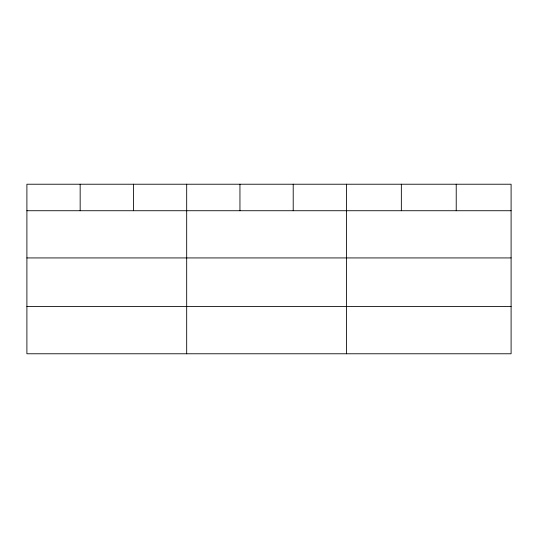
<?xml version="1.0" encoding="UTF-8"?>
<svg xmlns="http://www.w3.org/2000/svg" width="538" height="538" viewBox="0 0 538 538"><rect width="100%" height="100%" fill="white"/><g stroke="black" fill="none" stroke-linecap="round" stroke-linejoin="round"><path stroke-width="0.81" d="M511.1 257.931L511.1 184.225L26.9 184.225L26.9 353.775L511.1 353.775L511.1 257.931L26.9 257.931M26.9 210.728L511.1 210.728M26.9 306.566L511.1 306.566M456.224 184.225L456.224 210.728M401.348 184.225L401.348 210.728M346.472 184.225L346.472 353.775M293.21 184.225L293.21 210.728M239.948 184.225L239.948 210.728M186.686 184.225L186.686 353.775M133.424 184.225L133.424 210.728M80.162 184.225L80.162 210.728"/></g></svg>
